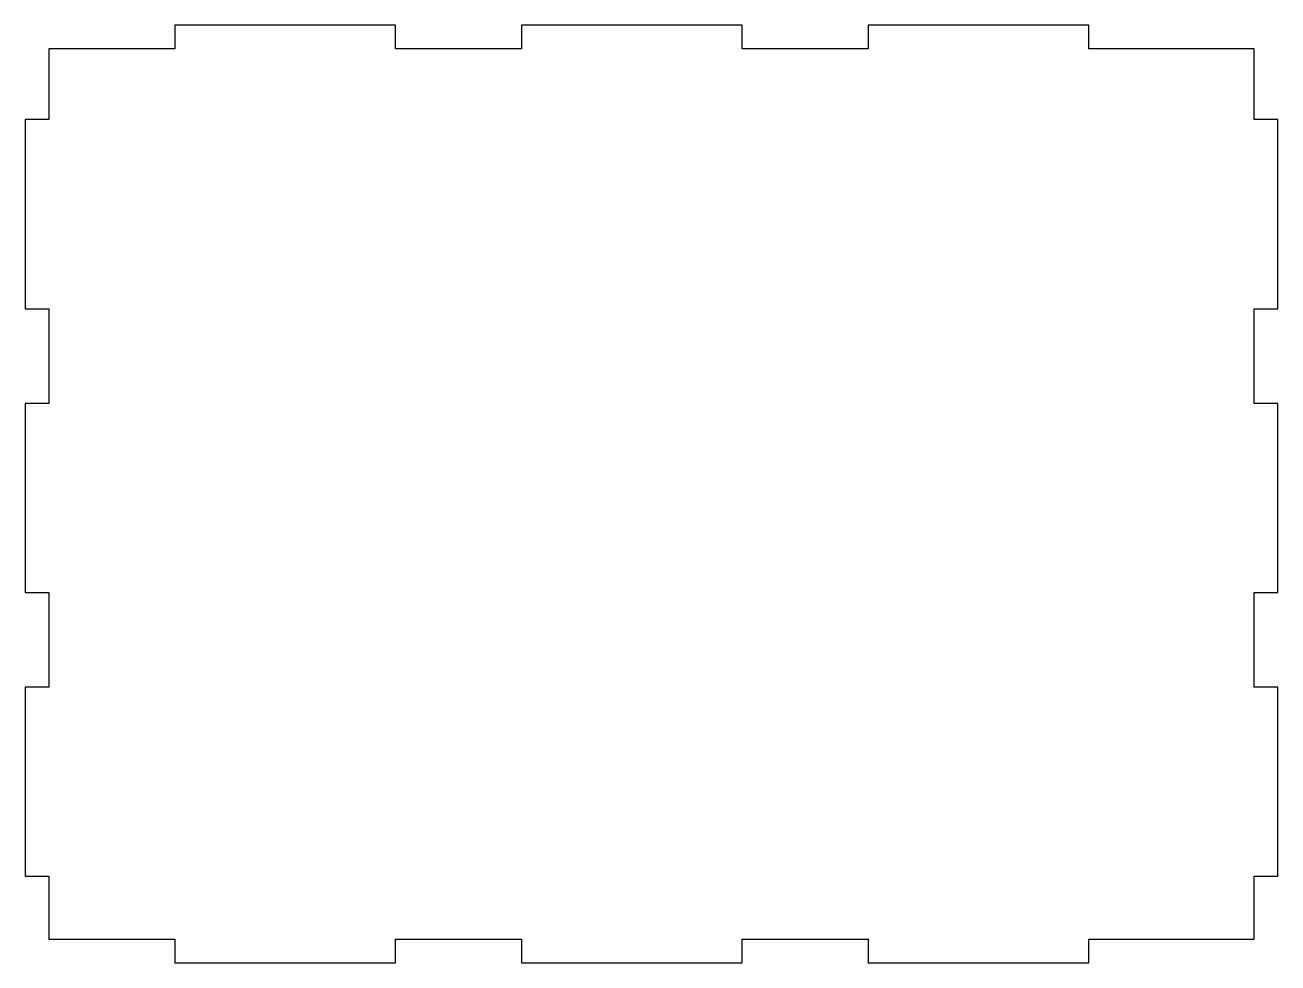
# Model space of a CAD drawing. Header units: metres. Extents: x 0 to 39.8, y 0 to 29.8.
import ezdxf

# ---------------------------------------------------------------- set-up
doc = ezdxf.new("R2010")
doc.units = ezdxf.units.M
doc.layers.add('CUT_BORDERS', color=7, linetype='Continuous')

msp = doc.modelspace()

# ---------------------------------------------------------------- linework, layer by layer
at = {"layer": 'CUT_BORDERS'}
msp.add_lwpolyline([(0.75, 0.75), (4.75, 0.75), (4.75, 0), (11.75, 0), (11.75, 0.75), (15.75, 0.75), (15.75, 0), (22.75, 0), (22.75, 0.75), (26.75, 0.75), (26.75, 0), (33.75, 0), (33.75, 0.75), (39, 0.75), (39, 2.75), (39.75, 2.75), (39.75, 8.75), (39, 8.75), (39, 11.75), (39.75, 11.75), (39.75, 17.75), (39, 17.75), (39, 20.75), (39.75, 20.75), (39.75, 26.75), (39, 26.75), (39, 29), (33.75, 29), (33.75, 29.75), (26.75, 29.75), (26.75, 29), (22.75, 29), (22.75, 29.75), (15.75, 29.75), (15.75, 29), (11.75, 29), (11.75, 29.75), (4.75, 29.75), (4.75, 29), (0.75, 29), (0.75, 26.75), (0, 26.75), (0, 20.75), (0.75, 20.75), (0.75, 17.75), (0, 17.75), (0, 11.75), (0.75, 11.75), (0.75, 8.75), (0, 8.75), (0, 2.75), (0.75, 2.75), (0.75, 0.75)], close=True, dxfattribs=at)

doc.saveas('drawing.dxf')
